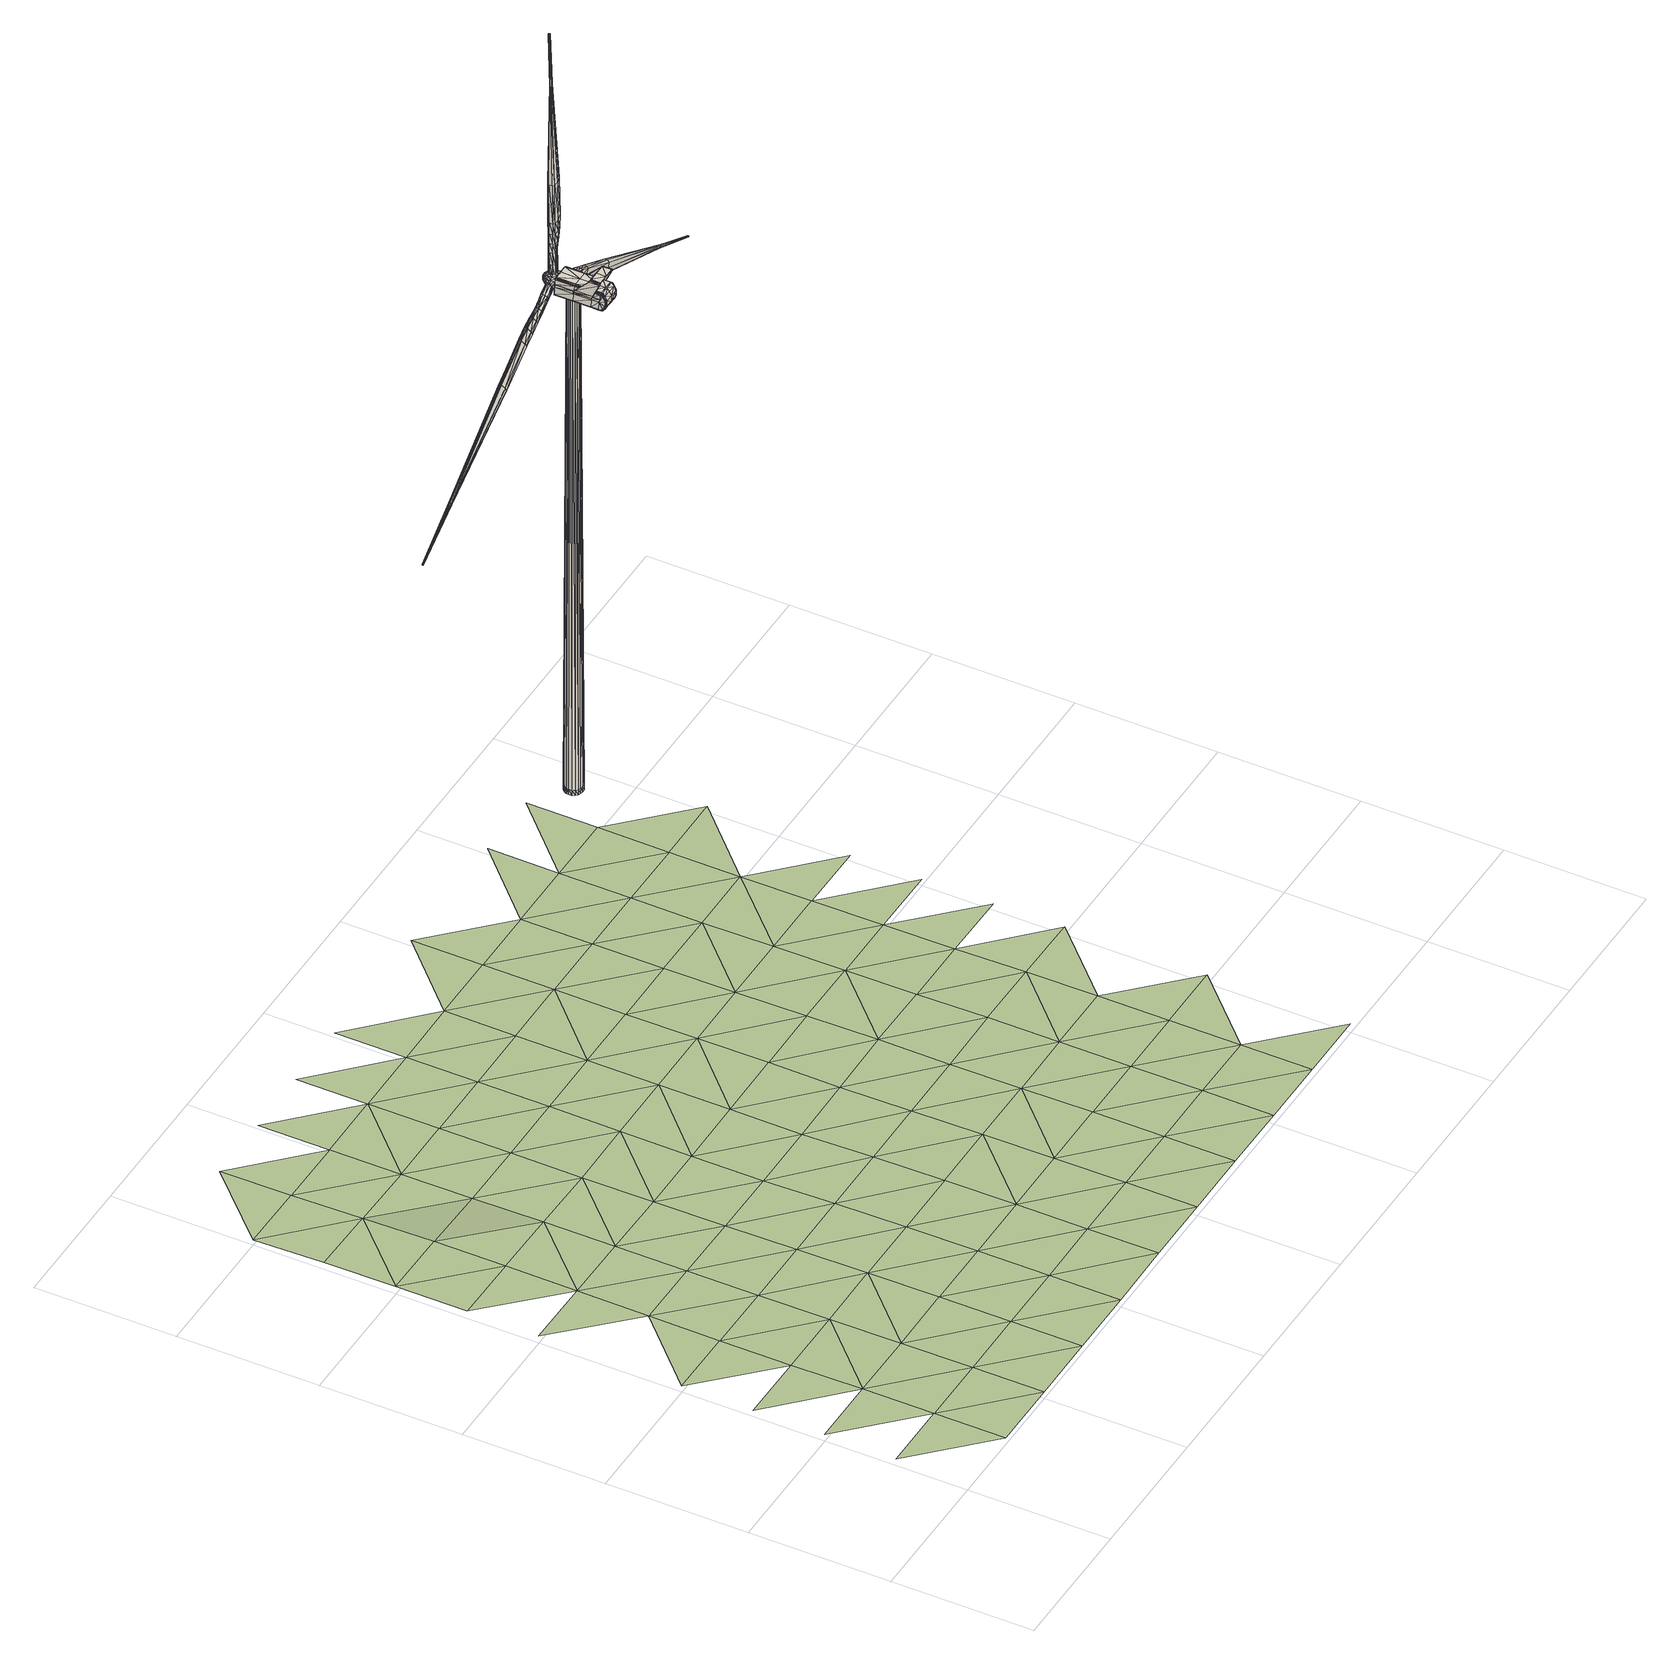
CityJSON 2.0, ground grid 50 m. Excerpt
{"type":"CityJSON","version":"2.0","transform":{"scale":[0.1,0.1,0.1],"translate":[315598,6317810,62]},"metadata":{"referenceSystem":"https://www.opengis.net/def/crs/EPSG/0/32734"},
"CityObjects":{
"otherconstruction1":{"type":"OtherConstruction","attributes":{"class":"wind_turbine","X":315838.72,"Y":6318076.84,"lat":-33.26,"lon":19.03,"manufacturer":"Vestas","model":"V100-2.0","rated_power_kw":2000,"rated_power_mw":2,"rotor_diameter_m":100,"rotor_radius_m":50,"swept_area_m2":7854,"blade_count":3,"blade_length_m":50,"hub_height_m":95,"tower_type":"steel_tube","tower_shape":"conical","cut_in_ms":3,"rated_ms":12,"cut_out_ms":22,"iec_class":"llb","generator_type":"DFIG","gearbox_type":"spur_planetary","gearbox_stages":3,"onshore":true,"offshore":false,"ground_height":64.64},"geometry":[{"type":"CompositeSurface","lod":"2","boundaries":[[[0,1,2]],[[1,3,2]],[[3,4,2]],[[5,6,7]],[[5,7,8]],[[9,8,7]],[[9,7,10]],[[2,9,10]],[[2,10,0]],[[11,12,13]],[[11,13,14]],[[15,16,17]],[[15,17,18]],[[19,20,21]],[[19,21,22]],[[23,24,25]],[[23,25,26]],[[27,5,28]],[[27,28,29]],[[30,27,31]],[[30,31,32]],[[33,34,35]],[[33,35,36]],[[37,2,4]],[[38,30,32]],[[38,32,39]],[[40,41,2]],[[40,2,37]],[[22,21,42]],[[22,42,39]],[[43,25,42]],[[43,42,21]],[[38,19,44]],[[38,44,30]],[[45,46,47]],[[45,47,48]],[[24,49,42]],[[24,42,25]],[[26,50,51]],[[26,51,35]],[[19,38,49]],[[19,49,20]],[[52,20,49]],[[52,49,24]],[[5,27,53]],[[5,53,54]],[[27,30,44]],[[27,44,53]],[[55,31,29]],[[55,29,56]],[[24,23,57]],[[24,57,52]],[[28,58,56]],[[28,56,29]],[[59,14,13]],[[59,13,60]],[[49,38,39]],[[49,39,42]],[[29,31,27]],[[61,55,53]],[[61,53,44]],[[39,32,61]],[[39,61,22]],[[20,52,43]],[[20,43,21]],[[23,34,62]],[[23,62,57]],[[44,19,22]],[[44,22,61]],[[61,32,31]],[[61,31,55]],[[34,23,26]],[[34,26,35]],[[53,55,56]],[[52,57,50]],[[52,50,43]],[[25,43,50]],[[25,50,26]],[[54,53,56]],[[54,56,58]],[[18,17,12]],[[18,12,11]],[[57,62,51]],[[57,51,50]],[[63,64,65]],[[63,65,66]],[[66,65,67]],[[66,67,68]],[[69,70,71]],[[69,71,72]],[[72,71,73]],[[72,73,74]],[[75,76,77]],[[75,77,78]],[[78,77,79]],[[78,79,80]],[[64,69,72]],[[64,72,65]],[[65,72,74]],[[65,74,67]],[[80,63,66]],[[80,66,78]],[[78,66,68]],[[78,68,75]],[[81,82,83]],[[81,83,84]],[[84,83,85]],[[84,85,86]],[[87,88,89]],[[87,89,90]],[[90,89,91]],[[90,91,92]],[[93,40,37]],[[93,37,94]],[[46,95,96]],[[46,96,47]],[[6,97,76]],[[6,76,7]],[[80,79,98]],[[80,98,60]],[[10,7,76]],[[10,76,75]],[[99,100,98]],[[99,98,79]],[[64,63,13]],[[64,13,12]],[[60,13,63]],[[60,63,80]],[[1,0,68]],[[1,68,67]],[[75,68,0]],[[75,0,10]],[[69,64,12]],[[69,12,17]],[[3,1,67]],[[3,67,74]],[[70,69,17]],[[70,17,16]],[[4,3,74]],[[4,74,73]],[[100,101,102]],[[100,102,98]],[[98,102,59]],[[98,59,60]],[[62,103,104]],[[62,104,51]],[[51,104,36]],[[51,36,35]],[[62,34,33]],[[62,33,103]],[[105,106,107]],[[107,106,108]],[[108,106,109]],[[110,111,112]],[[110,112,113]],[[114,115,112]],[[114,112,111]],[[106,105,115]],[[106,115,114]],[[11,14,116]],[[11,116,117]],[[15,18,118]],[[15,118,119]],[[120,121,122]],[[120,122,123]],[[124,125,126]],[[124,126,127]],[[128,129,130]],[[128,130,110]],[[131,132,133]],[[131,133,128]],[[33,36,134]],[[33,134,135]],[[136,109,106]],[[137,138,132]],[[137,132,131]],[[139,136,106]],[[139,106,140]],[[121,141,122]],[[121,138,141]],[[142,122,141]],[[142,141,126]],[[137,131,143]],[[137,143,120]],[[45,48,144]],[[45,144,145]],[[127,126,141]],[[127,141,146]],[[125,134,147]],[[125,147,148]],[[120,146,137]],[[120,123,146]],[[149,127,146]],[[149,146,123]],[[110,150,151]],[[110,151,128]],[[128,151,152]],[[128,143,131]],[[128,152,143]],[[153,154,129]],[[153,129,133]],[[127,149,155]],[[127,155,124]],[[130,129,154]],[[130,154,156]],[[59,157,116]],[[59,116,14]],[[146,141,138]],[[146,138,137]],[[129,128,133]],[[158,152,153]],[[158,143,152]],[[138,121,158]],[[138,158,132]],[[123,122,142]],[[123,142,149]],[[124,155,159]],[[124,159,135]],[[143,158,121]],[[143,121,120]],[[158,153,133]],[[158,133,132]],[[135,134,125]],[[135,125,124]],[[151,154,153]],[[151,153,152]],[[149,142,148]],[[149,148,155]],[[126,125,148]],[[126,148,142]],[[150,156,154]],[[150,154,151]],[[18,11,117]],[[18,117,118]],[[155,148,147]],[[155,147,159]],[[160,161,162]],[[160,162,163]],[[161,164,165]],[[161,165,162]],[[166,167,168]],[[166,168,169]],[[167,170,171]],[[167,171,168]],[[172,173,174]],[[172,174,175]],[[173,176,177]],[[173,177,174]],[[163,162,167]],[[163,167,166]],[[162,165,170]],[[162,170,167]],[[176,173,161]],[[176,161,160]],[[173,172,164]],[[173,164,161]],[[178,179,180]],[[178,180,181]],[[179,182,183]],[[179,183,180]],[[184,185,186]],[[184,186,187]],[[185,188,189]],[[185,189,186]],[[190,191,136]],[[190,136,139]],[[145,144,192]],[[145,192,193]],[[113,112,175]],[[113,175,194]],[[176,157,195]],[[176,195,177]],[[115,172,175]],[[115,175,112]],[[196,177,195]],[[196,195,197]],[[163,117,116]],[[163,116,160]],[[157,176,160]],[[157,160,116]],[[107,165,164]],[[107,164,105]],[[172,115,105]],[[172,105,164]],[[166,118,117]],[[166,117,163]],[[108,170,165]],[[108,165,107]],[[169,119,118]],[[169,118,166]],[[109,171,170]],[[109,170,108]],[[197,195,102]],[[197,102,101]],[[195,157,59]],[[195,59,102]],[[159,147,104]],[[159,104,103]],[[147,134,36]],[[147,36,104]],[[159,103,33]],[[159,33,135]],[[198,199,200]],[[198,200,201]],[[201,200,202]],[[201,202,203]],[[203,202,204]],[[203,204,205]],[[199,206,207]],[[199,207,200]],[[200,207,208]],[[200,208,202]],[[202,208,209]],[[202,209,204]],[[210,211,212]],[[210,212,213]],[[213,212,214]],[[213,214,215]],[[215,214,216]],[[215,216,217]],[[205,210,213]],[[205,213,203]],[[203,213,215]],[[203,215,201]],[[201,215,217]],[[201,217,198]],[[218,209,208]],[[218,208,219]],[[219,208,207]],[[219,207,220]],[[220,207,206]],[[220,206,221]],[[222,223,224]],[[222,224,225]],[[225,224,226]],[[225,226,227]],[[227,226,228]],[[227,228,229]],[[223,230,231]],[[223,231,224]],[[224,231,232]],[[224,232,226]],[[226,232,233]],[[226,233,228]],[[234,216,214]],[[234,214,235]],[[235,214,212]],[[235,212,236]],[[236,212,211]],[[236,211,237]],[[229,234,235]],[[229,235,227]],[[227,235,236]],[[227,236,225]],[[225,236,237]],[[225,237,222]],[[238,233,232]],[[238,232,239]],[[239,232,231]],[[239,231,240]],[[240,231,230]],[[240,230,241]],[[96,198,217]],[[96,217,47]],[[15,211,210]],[[15,210,16]],[[48,47,217]],[[48,217,216]],[[205,70,16]],[[205,16,210]],[[37,221,206]],[[37,206,94]],[[221,37,4]],[[4,218,219]],[[219,220,221]],[[4,219,221]],[[218,4,73]],[[218,73,209]],[[70,205,204]],[[70,204,71]],[[242,199,198]],[[242,198,96]],[[94,206,199]],[[94,199,242]],[[71,204,209]],[[71,209,73]],[[48,216,234]],[[48,234,144]],[[15,119,237]],[[15,237,211]],[[192,144,234]],[[192,234,229]],[[222,237,119]],[[222,119,169]],[[136,191,233]],[[136,233,238]],[[109,136,238]],[[238,239,240]],[[240,241,109]],[[238,240,109]],[[241,230,171]],[[241,171,109]],[[169,168,223]],[[169,223,222]],[[243,192,229]],[[243,229,228]],[[191,243,228]],[[191,228,233]],[[168,171,230]],[[168,230,223]],[[244,245,246]],[[247,248,249]],[[247,249,250]],[[244,246,251]],[[244,251,252]],[[253,254,255]],[[253,255,256]],[[257,258,85]],[[257,85,83]],[[259,257,83]],[[259,83,82]],[[245,260,89]],[[245,89,88]],[[260,261,91]],[[260,91,89]],[[246,245,88]],[[246,88,251]],[[258,247,250]],[[258,250,85]],[[254,259,82]],[[254,82,255]],[[261,262,263]],[[261,263,91]],[[262,264,265]],[[262,265,263]],[[266,267,268]],[[266,268,269]],[[270,266,269]],[[270,269,271]],[[272,253,256]],[[272,256,273]],[[274,275,180]],[[274,180,183]],[[275,276,181]],[[275,181,180]],[[277,278,187]],[[277,187,186]],[[279,277,186]],[[279,186,189]],[[278,280,281]],[[278,281,187]],[[267,274,183]],[[267,183,268]],[[276,272,273]],[[276,273,181]],[[282,279,189]],[[282,189,283]],[[264,282,283]],[[264,283,265]],[[244,284,260]],[[244,260,245]],[[284,285,261]],[[284,261,260]],[[285,286,262]],[[285,262,261]],[[286,287,264]],[[286,264,262]],[[287,288,282]],[[287,282,264]],[[288,289,279]],[[288,279,282]],[[289,290,277]],[[289,277,279]],[[290,291,278]],[[290,278,277]],[[291,280,278]],[[247,258,248]],[[258,257,292]],[[258,292,248]],[[257,259,293]],[[257,293,292]],[[259,254,294]],[[259,294,293]],[[254,253,295]],[[254,295,294]],[[253,272,296]],[[253,296,295]],[[272,276,297]],[[272,297,296]],[[276,275,298]],[[276,298,297]],[[275,274,266]],[[275,266,298]],[[274,267,266]],[[298,266,270]],[[298,270,299]],[[297,298,299]],[[297,299,300]],[[296,297,300]],[[296,300,301]],[[295,296,301]],[[295,301,302]],[[294,295,302]],[[294,302,303]],[[293,294,303]],[[293,303,304]],[[292,293,304]],[[292,304,305]],[[248,292,305]],[[248,305,306]],[[291,270,271]],[[291,271,307]],[[248,306,308]],[[248,308,249]],[[140,106,309]],[[140,309,130]],[[41,28,310]],[[41,310,2]],[[280,291,307]],[[280,307,281]],[[299,270,291]],[[299,291,290]],[[300,299,290]],[[300,290,289]],[[301,300,289]],[[301,289,288]],[[302,301,288]],[[302,288,287]],[[303,302,287]],[[303,287,286]],[[304,303,286]],[[304,286,285]],[[305,304,285]],[[305,285,284]],[[306,305,284]],[[306,284,244]],[[306,244,252]],[[306,252,308]],[[106,114,111]],[[106,111,309]],[[130,309,111]],[[130,111,110]],[[2,310,8]],[[2,8,9]],[[28,5,8]],[[28,8,310]],[[311,58,28]],[[311,28,41]],[[312,140,130]],[[312,130,156]],[[313,197,101]],[[313,101,314]],[[188,196,197]],[[188,197,313]],[[315,113,194]],[[315,194,184]],[[316,145,193]],[[316,193,178]],[[182,190,139]],[[182,139,317]],[[174,177,196]],[[174,196,318]],[[175,174,318]],[[175,318,194]],[[243,191,190]],[[243,190,319]],[[192,243,319]],[[192,319,193]],[[320,45,145]],[[320,145,316]],[[317,139,140]],[[317,140,312]],[[150,110,113]],[[150,113,315]],[[321,314,101]],[[321,101,100]],[[92,321,100]],[[92,100,99]],[[322,87,97]],[[322,97,6]],[[323,81,95]],[[323,95,46]],[[86,324,40]],[[86,40,93]],[[77,325,99]],[[77,99,79]],[[76,97,325]],[[76,325,77]],[[242,326,93]],[[242,93,94]],[[96,95,326]],[[96,326,242]],[[320,323,46]],[[320,46,45]],[[324,311,41]],[[324,41,40]],[[54,322,6]],[[54,6,5]],[[252,251,322]],[[252,322,54]],[[250,249,311]],[[250,311,324]],[[256,255,323]],[[256,323,320]],[[85,250,324]],[[85,324,86]],[[255,82,81]],[[255,81,323]],[[251,88,87]],[[251,87,322]],[[91,263,321]],[[91,321,92]],[[263,265,314]],[[263,314,321]],[[307,150,315]],[[307,315,281]],[[268,317,312]],[[268,312,269]],[[256,320,316]],[[256,316,273]],[[183,182,317]],[[183,317,268]],[[273,316,178]],[[273,178,181]],[[281,315,184]],[[281,184,187]],[[189,188,313]],[[189,313,283]],[[283,313,314]],[[283,314,265]],[[269,312,156]],[[269,156,271]],[[249,308,58]],[[249,58,311]],[[271,156,150]],[[271,150,307]],[[308,252,54]],[[308,54,58]],[[318,196,188]],[[318,188,185]],[[194,318,185]],[[194,185,184]],[[319,190,182]],[[319,182,179]],[[193,319,179]],[[193,179,178]],[[325,90,92]],[[325,92,99]],[[97,87,90]],[[97,90,325]],[[326,84,86]],[[326,86,93]],[[95,81,84]],[[95,84,326]],[[327,328,329]],[[327,329,330]],[[331,332,333]],[[331,333,334]],[[335,336,337]],[[335,337,338]],[[339,340,341]],[[339,341,342]],[[343,344,330]],[[343,330,345]],[[346,347,348]],[[346,348,349]],[[350,351,352]],[[350,352,332]],[[353,354,355]],[[353,355,356]],[[357,358,359]],[[357,359,360]],[[361,338,362]],[[361,362,363]],[[360,359,364]],[[360,364,365]],[[366,367,368]],[[366,368,369]],[[370,353,356]],[[370,356,371]],[[367,372,373]],[[367,373,368]],[[337,374,339]],[[337,339,375]],[[374,376,340]],[[374,340,339]],[[377,366,369]],[[377,369,378]],[[372,360,365]],[[372,365,373]],[[354,361,363]],[[354,363,355]],[[376,377,378]],[[376,378,340]],[[379,380,381]],[[379,381,382]],[[338,337,375]],[[338,375,362]],[[359,379,382]],[[359,382,364]],[[380,370,371]],[[380,371,381]],[[383,384,385]],[[383,385,386]],[[387,388,389]],[[387,389,390]],[[330,329,391]],[[330,391,345]],[[392,393,394]],[[392,394,395]],[[396,397,342]],[[396,342,398]],[[399,400,401]],[[399,401,402]],[[398,342,341]],[[398,341,403]],[[403,341,393]],[[403,393,392]],[[345,391,397]],[[345,397,396]],[[404,405,406]],[[404,406,407]],[[408,335,338]],[[408,338,361]],[[409,410,376]],[[409,376,374]],[[402,401,384]],[[402,384,383]],[[364,382,388]],[[364,388,385]],[[381,371,405]],[[381,405,389]],[[365,364,385]],[[365,385,384]],[[375,339,342]],[[375,342,397]],[[382,381,389]],[[382,389,388]],[[340,378,393]],[[340,393,341]],[[356,355,328]],[[356,328,406]],[[373,365,384]],[[373,384,401]],[[363,362,391]],[[363,391,329]],[[362,375,397]],[[362,397,391]],[[369,368,400]],[[369,400,394]],[[368,373,401]],[[368,401,400]],[[371,356,406]],[[371,406,405]],[[378,369,394]],[[378,394,393]],[[355,363,329]],[[355,329,328]],[[332,352,411]],[[332,411,333]],[[347,346,403]],[[347,403,392]],[[412,413,386]],[[412,386,387]],[[414,415,416]],[[414,416,417]],[[418,419,390]],[[418,390,404]],[[344,420,327]],[[344,327,330]],[[421,422,423]],[[421,423,424]],[[425,426,396]],[[425,396,398]],[[426,343,345]],[[426,345,396]],[[427,428,402]],[[427,402,383]],[[413,427,383]],[[413,383,386]],[[420,429,407]],[[420,407,327]],[[429,418,404]],[[429,404,407]],[[346,425,398]],[[346,398,403]],[[419,412,387]],[[419,387,390]],[[430,431,432]],[[430,432,433]],[[434,435,436]],[[434,436,437]],[[438,434,437]],[[438,437,439]],[[351,438,439]],[[351,439,352]],[[440,441,422]],[[440,422,421]],[[441,442,331]],[[441,331,422]],[[443,440,421]],[[443,421,444]],[[435,445,446]],[[435,446,436]],[[447,448,415]],[[447,415,414]],[[442,350,332]],[[442,332,331]],[[445,430,433]],[[445,433,446]],[[449,450,451]],[[449,451,452]],[[431,447,414]],[[431,414,432]],[[448,449,452]],[[448,452,415]],[[450,443,444]],[[450,444,451]],[[428,453,399]],[[428,399,402]],[[432,414,417]],[[432,417,454]],[[437,436,455]],[[437,455,456]],[[452,451,457]],[[452,457,458]],[[436,446,348]],[[436,348,455]],[[422,331,334]],[[422,334,423]],[[433,432,454]],[[433,454,349]],[[444,421,424]],[[444,424,459]],[[439,437,456]],[[439,456,460]],[[415,452,458]],[[415,458,416]],[[453,461,395]],[[453,395,399]],[[451,444,459]],[[451,459,457]],[[446,433,349]],[[446,349,348]],[[352,439,460]],[[352,460,411]],[[395,394,400]],[[395,400,399]],[[462,463,370]],[[462,370,380]],[[464,357,360]],[[464,360,372]],[[465,466,367]],[[465,367,366]],[[466,464,372]],[[466,372,367]],[[467,468,354]],[[467,354,353]],[[390,389,405]],[[390,405,404]],[[410,469,377]],[[410,377,376]],[[463,467,353]],[[463,353,370]],[[468,408,361]],[[468,361,354]],[[470,462,380]],[[470,380,379]],[[336,409,374]],[[336,374,337]],[[358,470,379]],[[358,379,359]],[[407,406,328]],[[407,328,327]],[[347,461,455]],[[347,455,348]],[[419,418,424]],[[419,424,423]],[[413,412,334]],[[413,334,333]],[[426,425,454]],[[426,454,417]],[[425,346,349]],[[425,349,454]],[[344,343,416]],[[344,416,458]],[[453,428,460]],[[453,460,456]],[[429,420,457]],[[429,457,459]],[[420,344,458]],[[420,458,457]],[[343,426,417]],[[343,417,416]],[[427,413,333]],[[427,333,411]],[[461,453,456]],[[461,456,455]],[[428,427,411]],[[428,411,460]],[[418,429,459]],[[418,459,424]],[[412,419,423]],[[412,423,334]],[[461,347,392]],[[461,392,395]],[[469,465,366]],[[469,366,377]],[[386,385,388]],[[386,388,387]],[[471,472,465]],[[471,465,469]],[[473,474,470]],[[473,470,358]],[[475,476,409]],[[475,409,336]],[[474,477,462]],[[474,462,470]],[[478,479,408]],[[478,408,468]],[[480,481,467]],[[480,467,463]],[[482,471,469]],[[482,469,410]],[[481,478,468]],[[481,468,467]],[[483,484,464]],[[483,464,466]],[[472,483,466]],[[472,466,465]],[[484,485,357]],[[484,357,464]],[[477,480,463]],[[477,463,462]],[[476,482,410]],[[476,410,409]],[[479,486,335]],[[479,335,408]],[[485,473,358]],[[485,358,357]],[[486,475,336]],[[486,336,335]],[[487,488,489]],[[490,491,487]],[[487,489,492]],[[492,493,494]],[[494,490,487]],[[487,492,494]],[[494,430,445]],[[493,448,447]],[[492,489,450]],[[492,450,449]],[[489,443,450]],[[489,488,440]],[[489,440,443]],[[488,487,441]],[[488,441,440]],[[491,490,438]],[[491,438,351]],[[490,435,434]],[[490,494,445]],[[490,445,435]],[[494,493,431]],[[494,431,430]],[[493,447,431]],[[493,492,449]],[[493,449,448]],[[487,442,441]],[[487,491,350]],[[487,350,442]],[[491,351,350]],[[490,434,438]],[[495,496,497]],[[495,497,498]],[[499,500,501]],[[499,501,502]],[[503,504,505]],[[503,505,506]],[[507,508,509]],[[507,509,510]],[[511,512,513]],[[514,515,516]],[[517,518,519]],[[517,519,520]],[[513,520,521]],[[513,521,511]],[[522,523,524]],[[525,526,527]],[[528,503,506]],[[528,506,529]],[[530,531,532]],[[530,532,533]],[[506,534,535]],[[506,535,529]],[[536,537,538]],[[536,538,539]],[[539,538,540]],[[539,540,541]],[[542,517,520]],[[542,520,513]],[[543,544,496]],[[543,496,495]],[[502,501,545]],[[502,545,546]],[[496,547,548]],[[496,548,497]],[[501,549,550]],[[501,550,545]],[[551,552,553]],[[551,553,534]],[[549,539,541]],[[549,541,550]],[[554,555,556]],[[554,556,557]],[[500,499,509]],[[500,509,557]],[[558,536,539]],[[558,539,549]],[[518,499,502]],[[518,502,519]],[[519,502,546]],[[519,546,559]],[[560,561,562]],[[560,562,563]],[[564,507,510]],[[564,510,565]],[[523,566,552]],[[523,552,551]],[[537,536,567]],[[537,567,568]],[[569,570,541]],[[569,541,540]],[[571,572,573]],[[571,573,574]],[[575,563,544]],[[575,544,543]],[[552,575,543]],[[552,543,553]],[[518,517,565]],[[518,565,510]],[[542,515,514]],[[517,542,514]],[[517,514,565]],[[535,576,577]],[[535,577,526]],[[563,562,578]],[[563,578,544]],[[562,579,530]],[[562,530,578]],[[499,518,510]],[[499,510,509]],[[580,581,515]],[[581,582,516]],[[581,516,515]],[[583,528,529]],[[583,529,525]],[[512,580,515]],[[504,584,524]],[[504,524,505]],[[579,585,531]],[[579,531,530]],[[586,512,522]],[[529,535,526]],[[529,526,525]],[[524,523,551]],[[524,551,505]],[[584,586,522]],[[584,522,524]],[[515,542,513]],[[515,513,512]],[[531,587,588]],[[531,588,532]],[[553,543,495]],[[553,495,576]],[[576,495,498]],[[576,498,577]],[[566,589,575]],[[566,575,552]],[[590,570,585]],[[590,585,579]],[[555,572,567]],[[555,567,556]],[[534,553,576]],[[534,576,535]],[[520,519,559]],[[520,559,521]],[[558,500,557]],[[558,557,556]],[[508,554,557]],[[508,557,509]],[[533,532,573]],[[533,573,591]],[[566,523,511]],[[566,511,521]],[[547,533,591]],[[547,591,548]],[[500,558,549]],[[500,549,501]],[[561,590,579]],[[561,579,562]],[[578,530,533]],[[578,533,547]],[[589,560,563]],[[589,563,575]],[[527,564,565]],[[527,565,514]],[[511,523,522]],[[511,522,512]],[[525,527,514]],[[525,514,516]],[[570,569,592]],[[570,592,585]],[[572,571,568]],[[572,568,567]],[[585,592,587]],[[585,587,531]],[[536,558,556]],[[536,556,567]],[[572,555,591]],[[572,591,573]],[[589,566,521]],[[589,521,559]],[[507,564,577]],[[507,577,498]],[[564,527,526]],[[564,526,577]],[[560,589,559]],[[560,559,546]],[[508,507,498]],[[508,498,497]],[[590,561,545]],[[590,545,550]],[[555,554,548]],[[555,548,591]],[[561,560,546]],[[561,546,545]],[[554,508,497]],[[554,497,548]],[[582,583,525]],[[582,525,516]],[[570,590,550]],[[570,550,541]],[[505,551,534]],[[505,534,506]],[[544,578,547]],[[544,547,496]],[[532,588,574]],[[532,574,573]],[[503,584,504]],[[584,503,586]],[[586,503,528]],[[586,528,512]],[[580,583,582]],[[580,582,581]],[[583,580,512]],[[583,512,528]],[[593,594,595]],[[593,595,596]],[[597,598,599]],[[597,599,600]],[[601,602,603]],[[604,605,606]],[[604,606,607]],[[608,609,610]],[[611,612,613]],[[614,615,616]],[[614,616,617]],[[610,617,618]],[[610,618,608]],[[619,620,621]],[[622,623,624]],[[625,601,603]],[[625,603,626]],[[627,628,629]],[[627,629,630]],[[603,631,632]],[[603,632,626]],[[633,634,635]],[[633,635,636]],[[636,635,637]],[[636,637,638]],[[639,614,617]],[[639,617,610]],[[640,641,594]],[[640,594,593]],[[600,599,642]],[[600,642,643]],[[594,644,645]],[[594,645,595]],[[599,646,647]],[[599,647,642]],[[648,649,650]],[[648,650,631]],[[646,636,638]],[[646,638,647]],[[651,652,653]],[[651,653,654]],[[598,597,606]],[[598,606,654]],[[655,633,636]],[[655,636,646]],[[615,597,600]],[[615,600,616]],[[616,600,643]],[[616,643,656]],[[657,658,659]],[[657,659,660]],[[661,604,607]],[[661,607,662]],[[620,663,649]],[[620,649,648]],[[634,633,664]],[[634,664,665]],[[666,667,638]],[[666,638,637]],[[668,669,670]],[[668,670,671]],[[672,660,641]],[[672,641,640]],[[649,672,640]],[[649,640,650]],[[615,614,662]],[[615,662,607]],[[639,673,612]],[[639,612,611]],[[614,639,611]],[[614,611,662]],[[632,674,675]],[[632,675,623]],[[660,659,676]],[[660,676,641]],[[659,677,627]],[[659,627,676]],[[597,615,607]],[[597,607,606]],[[678,679,612]],[[678,612,673]],[[679,680,613]],[[679,613,612]],[[625,626,622]],[[678,673,609]],[[601,681,621]],[[601,621,602]],[[677,682,628]],[[677,628,627]],[[681,678,609]],[[681,609,619]],[[626,632,623]],[[626,623,622]],[[621,620,648]],[[621,648,602]],[[681,619,621]],[[673,639,610]],[[673,610,609]],[[628,683,684]],[[628,684,629]],[[650,640,593]],[[650,593,674]],[[674,593,596]],[[674,596,675]],[[663,685,672]],[[663,672,649]],[[686,667,682]],[[686,682,677]],[[652,669,664]],[[652,664,653]],[[631,650,674]],[[631,674,632]],[[617,616,656]],[[617,656,618]],[[655,598,654]],[[655,654,653]],[[605,651,654]],[[605,654,606]],[[630,629,670]],[[630,670,687]],[[663,620,608]],[[663,608,618]],[[644,630,687]],[[644,687,645]],[[598,655,646]],[[598,646,599]],[[658,686,677]],[[658,677,659]],[[676,627,630]],[[676,630,644]],[[685,657,660]],[[685,660,672]],[[624,661,662]],[[624,662,611]],[[608,620,619]],[[608,619,609]],[[622,624,611]],[[622,611,613]],[[667,666,688]],[[667,688,682]],[[669,668,665]],[[669,665,664]],[[682,688,683]],[[682,683,628]],[[633,655,653]],[[633,653,664]],[[669,652,687]],[[669,687,670]],[[685,663,618]],[[685,618,656]],[[604,661,675]],[[604,675,596]],[[661,624,623]],[[661,623,675]],[[657,685,656]],[[657,656,643]],[[605,604,596]],[[605,596,595]],[[686,658,642]],[[686,642,647]],[[652,651,645]],[[652,645,687]],[[658,657,643]],[[658,643,642]],[[651,605,595]],[[651,595,645]],[[680,625,622]],[[680,622,613]],[[667,686,647]],[[667,647,638]],[[602,648,631]],[[602,631,603]],[[641,676,644]],[[641,644,594]],[[629,684,671]],[[629,671,670]],[[681,601,625]],[[681,625,678]],[[678,625,680]],[[678,680,679]],[[689,690,691]],[[689,691,692]],[[693,694,695]],[[693,695,696]],[[697,698,699]],[[697,699,700]],[[701,702,703]],[[701,703,704]],[[705,706,707]],[[708,709,710]],[[711,712,713]],[[711,713,714]],[[707,714,715]],[[707,715,705]],[[716,717,718]],[[719,720,721]],[[722,697,700]],[[722,700,723]],[[724,725,726]],[[724,726,727]],[[700,728,729]],[[700,729,723]],[[730,731,732]],[[730,732,733]],[[733,732,734]],[[733,734,735]],[[736,711,714]],[[736,714,707]],[[737,738,690]],[[737,690,689]],[[696,695,739]],[[696,739,740]],[[690,741,742]],[[690,742,691]],[[695,743,744]],[[695,744,739]],[[745,746,747]],[[745,747,728]],[[743,733,735]],[[743,735,744]],[[748,749,750]],[[748,750,751]],[[694,693,703]],[[694,703,751]],[[752,730,733]],[[752,733,743]],[[712,693,696]],[[712,696,713]],[[713,696,740]],[[713,740,753]],[[754,755,756]],[[754,756,757]],[[758,701,704]],[[758,704,759]],[[717,760,746]],[[717,746,745]],[[731,730,761]],[[731,761,762]],[[763,764,735]],[[763,735,734]],[[765,766,767]],[[765,767,768]],[[769,757,738]],[[769,738,737]],[[746,769,737]],[[746,737,747]],[[712,711,759]],[[712,759,704]],[[736,770,709]],[[736,709,708]],[[711,736,708]],[[711,708,759]],[[729,771,772]],[[729,772,720]],[[757,756,773]],[[757,773,738]],[[756,774,724]],[[756,724,773]],[[693,712,704]],[[693,704,703]],[[775,776,709]],[[775,709,770]],[[776,777,710]],[[776,710,709]],[[778,722,723]],[[778,723,719]],[[779,775,770]],[[779,770,706]],[[698,780,718]],[[698,718,699]],[[774,781,725]],[[774,725,724]],[[782,779,706]],[[782,706,716]],[[723,729,720]],[[723,720,719]],[[718,717,745]],[[718,745,699]],[[780,782,716]],[[780,716,718]],[[770,736,707]],[[770,707,706]],[[725,783,784]],[[725,784,726]],[[747,737,689]],[[747,689,771]],[[771,689,692]],[[771,692,772]],[[760,785,769]],[[760,769,746]],[[786,764,781]],[[786,781,774]],[[749,766,761]],[[749,761,750]],[[728,747,771]],[[728,771,729]],[[714,713,753]],[[714,753,715]],[[752,694,751]],[[752,751,750]],[[702,748,751]],[[702,751,703]],[[727,726,767]],[[727,767,787]],[[760,717,705]],[[760,705,715]],[[741,727,787]],[[741,787,742]],[[694,752,743]],[[694,743,695]],[[755,786,774]],[[755,774,756]],[[773,724,727]],[[773,727,741]],[[785,754,757]],[[785,757,769]],[[721,758,759]],[[721,759,708]],[[705,717,716]],[[705,716,706]],[[719,721,708]],[[719,708,710]],[[764,763,788]],[[764,788,781]],[[766,765,762]],[[766,762,761]],[[781,788,783]],[[781,783,725]],[[730,752,750]],[[730,750,761]],[[766,749,787]],[[766,787,767]],[[785,760,715]],[[785,715,753]],[[701,758,772]],[[701,772,692]],[[758,721,720]],[[758,720,772]],[[754,785,753]],[[754,753,740]],[[702,701,692]],[[702,692,691]],[[786,755,739]],[[786,739,744]],[[749,748,742]],[[749,742,787]],[[755,754,740]],[[755,740,739]],[[748,702,691]],[[748,691,742]],[[777,778,719]],[[777,719,710]],[[764,786,744]],[[764,744,735]],[[699,745,728]],[[699,728,700]],[[738,773,741]],[[738,741,690]],[[726,784,768]],[[726,768,767]],[[697,780,698]],[[780,697,782]],[[782,697,722]],[[782,722,779]],[[775,778,777]],[[775,777,776]],[[778,775,779]],[[778,779,722]],[[789,790,791]],[[791,792,793]],[[793,794,795]],[[795,796,797]],[[797,798,799]],[[799,800,801]],[[801,802,803]],[[803,804,805]],[[805,806,807]],[[807,808,789]],[[789,791,793]],[[793,795,797]],[[797,799,801]],[[801,803,805]],[[805,807,789]],[[789,793,797]],[[797,801,805]],[[797,805,789]],[[790,809,810]],[[790,810,791]],[[791,810,811]],[[791,811,792]],[[792,811,812]],[[792,812,793]],[[793,812,813]],[[793,813,794]],[[794,813,814]],[[794,814,795]],[[795,814,815]],[[795,815,796]],[[796,815,816]],[[796,816,797]],[[797,816,817]],[[797,817,798]],[[798,817,818]],[[798,818,799]],[[799,818,819]],[[799,819,800]],[[800,819,820]],[[800,820,801]],[[801,820,821]],[[801,821,802]],[[802,821,822]],[[802,822,803]],[[803,822,823]],[[803,823,804]],[[804,823,824]],[[804,824,805]],[[805,824,825]],[[805,825,806]],[[806,825,826]],[[806,826,807]],[[807,826,827]],[[807,827,808]],[[808,827,828]],[[808,828,789]],[[789,828,809]],[[789,809,790]],[[809,828,827]],[[827,826,825]],[[825,824,823]],[[823,822,821]],[[821,820,819]],[[819,818,817]],[[817,816,815]],[[815,814,813]],[[813,812,811]],[[811,810,809]],[[809,827,825]],[[825,823,821]],[[821,819,817]],[[817,815,813]],[[813,811,809]],[[809,825,821]],[[821,817,813]],[[821,813,809]],[[829,830,831]],[[831,832,833]],[[833,834,835]],[[835,836,837]],[[837,838,839]],[[839,840,841]],[[841,842,843]],[[843,844,845]],[[845,846,847]],[[847,848,829]],[[829,831,833]],[[833,835,837]],[[837,839,841]],[[841,843,845]],[[845,847,829]],[[829,833,837]],[[837,841,845]],[[837,845,829]],[[830,790,791]],[[830,791,831]],[[831,791,792]],[[831,792,832]],[[832,792,793]],[[832,793,833]],[[833,793,794]],[[833,794,834]],[[834,794,795]],[[834,795,835]],[[835,795,796]],[[835,796,836]],[[836,796,797]],[[836,797,837]],[[837,797,798]],[[837,798,838]],[[838,798,799]],[[838,799,839]],[[839,799,800]],[[839,800,840]],[[840,800,801]],[[840,801,841]],[[841,801,802]],[[841,802,842]],[[842,802,803]],[[842,803,843]],[[843,803,804]],[[843,804,844]],[[844,804,805]],[[844,805,845]],[[845,805,806]],[[845,806,846]],[[846,806,807]],[[846,807,847]],[[847,807,808]],[[847,808,848]],[[848,808,789]],[[848,789,829]],[[829,789,790]],[[829,790,830]],[[130,110,150]],[[28,58,54]],[[128,133,132]],[[32,31,27]],[[150,156,130]],[[54,5,28]],[[132,131,128]],[[27,30,32]]]}]},
"terrain1":{"type":"TINRelief","geometry":[{"type":"CompositeSurface","lod":"1","boundaries":[[[849,850,851]],[[852,853,851]],[[850,854,851]],[[855,852,856]],[[857,852,851]],[[858,856,859]],[[857,851,854]],[[858,859,860]],[[856,852,861]],[[852,857,862]],[[859,856,861]],[[863,864,860]],[[861,852,862]],[[854,865,857]],[[866,867,868]],[[859,869,860]],[[868,863,866]],[[857,870,862]],[[869,859,861]],[[857,865,870]],[[871,872,867]],[[863,860,873]],[[867,866,874]],[[873,860,869]],[[872,871,875]],[[876,861,862]],[[870,877,862]],[[867,874,871]],[[866,863,878]],[[861,876,869]],[[863,873,879]],[[876,862,877]],[[865,880,870]],[[874,866,878]],[[875,871,881]],[[879,878,863]],[[873,869,882]],[[877,870,883]],[[869,876,882]],[[875,881,884]],[[874,885,871]],[[883,870,880]],[[873,886,879]],[[885,874,878]],[[877,887,876]],[[886,873,882]],[[881,871,888]],[[887,877,883]],[[888,871,885]],[[889,878,879]],[[876,890,882]],[[886,891,879]],[[881,892,884]],[[880,893,883]],[[890,876,887]],[[878,889,885]],[[892,881,888]],[[889,879,891]],[[886,882,894]],[[895,887,883]],[[894,882,890]],[[888,885,896]],[[883,893,895]],[[891,886,897]],[[885,889,896]],[[890,887,898]],[[886,894,897]],[[898,887,895]],[[899,892,888]],[[896,900,888]],[[889,891,901]],[[902,894,890]],[[897,903,891]],[[892,899,904]],[[893,905,895]],[[890,898,902]],[[899,888,900]],[[889,901,896]],[[901,891,903]],[[894,906,897]],[[907,898,895]],[[894,902,906]],[[900,896,908]],[[907,895,905]],[[909,903,897]],[[908,896,901]],[[897,906,909]],[[900,910,899]],[[902,898,911]],[[898,907,912]],[[910,900,908]],[[913,901,903]],[[906,902,911]],[[909,914,903]],[[911,898,912]],[[899,915,916]],[[905,917,907]],[[901,913,908]],[[899,910,915]],[[913,903,914]],[[918,909,906]],[[907,919,912]],[[918,906,911]],[[910,908,920]],[[907,917,919]],[[914,909,921]],[[913,920,908]],[[909,918,921]],[[915,910,922]],[[923,911,912]],[[919,924,912]],[[920,922,910]],[[913,914,925]],[[911,923,918]],[[921,926,914]],[[923,912,924]],[[927,928,915]],[[917,929,919]],[[925,920,913]],[[922,927,915]],[[925,914,926]],[[921,918,930]],[[924,919,931]],[[918,923,930]],[[931,919,929]],[[922,920,932]],[[933,926,921]],[[920,925,934]],[[924,935,923]],[[930,933,921]],[[927,922,932]],[[935,924,931]],[[920,934,932]],[[926,936,925]],[[923,937,930]],[[933,936,926]],[[929,938,931]],[[923,935,937]],[[939,934,925]],[[932,940,927]],[[941,933,930]],[[936,939,925]],[[935,931,942]],[[941,930,937]],[[943,927,940]],[[932,934,944]],[[942,931,938]],[[939,944,934]],[[936,933,945]],[[946,937,935]],[[933,941,947]],[[948,940,932]],[[942,946,935]],[[939,936,945]],[[944,948,932]],[[933,947,945]],[[943,940,949]],[[941,937,950]],[[951,942,938]],[[946,952,937]],[[948,949,940]],[[944,939,953]],[[947,941,950]],[[945,954,939]],[[950,937,952]],[[944,953,948]],[[946,942,955]],[[939,954,953]],[[947,956,945]],[[952,946,955]],[[950,956,947]],[[957,949,948]],[[954,945,958]],[[948,953,957]],[[956,958,945]],[[959,950,952]],[[949,957,960]],[[961,953,954]],[[950,959,956]],[[958,962,954]],[[949,960,963]],[[953,961,957]],[[954,962,961]],[[958,956,964]],[[960,957,965]],[[962,958,966]],[[961,965,957]],[[967,961,962]],[[965,968,960]],[[960,968,969]],[[965,961,970]],[[968,965,970]]]}]}
},
"vertices":[
[2442,2548,2052],[2442,2541,2036],[2442,2559,2027],[2442,2541,2019],[2442,2548,2003],[2442,2584,2039],[2442,2583,2057],[2442,2557,2057],[2442,2558,2039],[2442,2557,2038],[2442,2552,2057],[2407,2535,2037],[2436,2535,2037],[2436,2542,2052],[2407,2542,2052],[2407,2542,2002],[2436,2542,2002],[2436,2535,2018],[2407,2535,2018],[2446,2641,2048],[2446,2592,2100],[2449,2592,2100],[2449,2641,2048],[2445,2554,2106],[2446,2554,2104],[2449,2554,2105],[2447,2554,2108],[2446,2584,2039],[2442,2585,2037],[2446,2584,2037],[2446,2583,2039],[2448,2584,2037],[2449,2583,2039],[2407,2554,2107],[2443,2554,2107],[2443,2554,2109],[2407,2554,2109],[2442,2561,1998],[2446,2579,2048],[2449,2579,2048],[2442,2587,1998],[2442,2585,2027],[2449,2555,2100],[2449,2590,2105],[2446,2646,2039],[2407,2588,1992],[2436,2588,1992],[2436,2562,1992],[2407,2562,1992],[2446,2555,2100],[2447,2588,2108],[2443,2588,2109],[2446,2590,2104],[2446,2647,2039],[2442,2647,2039],[2448,2647,2037],[2446,2647,2037],[2445,2588,2106],[2442,2647,2037],[2407,2550,2063],[2436,2550,2063],[2449,2646,2039],[2443,2588,2107],[2437,2542,2052],[2437,2536,2037],[2440,2537,2036],[2440,2544,2052],[2442,2540,2036],[2442,2547,2052],[2437,2536,2018],[2437,2542,2003],[2440,2544,2003],[2440,2537,2018],[2442,2547,2003],[2442,2540,2019],[2442,2552,2059],[2442,2556,2059],[2440,2556,2061],[2440,2551,2061],[2437,2556,2063],[2437,2550,2063],[2437,2650,1992],[2437,2718,1992],[2440,2718,1994],[2440,2650,1994],[2442,2717,1996],[2442,2650,1996],[2442,2645,2059],[2442,2713,2059],[2440,2713,2061],[2440,2645,2061],[2437,2712,2063],[2437,2645,2063],[2442,2588,1996],[2442,2561,1996],[2437,2588,1992],[2437,2562,1992],[2442,2583,2059],[2436,2556,2063],[2437,2583,2063],[2436,2582,2063],[2407,2582,2063],[2407,2556,2063],[2407,2588,2107],[2407,2588,2109],[2372,2548,2052],[2372,2559,2027],[2372,2541,2036],[2372,2541,2019],[2372,2548,2003],[2372,2584,2039],[2372,2558,2039],[2372,2557,2057],[2372,2583,2057],[2372,2557,2038],[2372,2552,2057],[2379,2542,2052],[2379,2535,2037],[2379,2535,2018],[2379,2542,2002],[2368,2641,2048],[2366,2641,2048],[2366,2592,2100],[2368,2592,2100],[2369,2554,2106],[2367,2554,2108],[2366,2554,2105],[2368,2554,2104],[2369,2584,2039],[2368,2584,2037],[2372,2585,2037],[2368,2583,2039],[2366,2583,2039],[2366,2584,2037],[2371,2554,2109],[2372,2554,2107],[2372,2561,1998],[2368,2579,2048],[2366,2579,2048],[2372,2587,1998],[2372,2585,2027],[2366,2555,2100],[2366,2590,2105],[2368,2646,2039],[2379,2562,1992],[2379,2588,1992],[2368,2555,2100],[2371,2588,2109],[2367,2588,2108],[2368,2590,2104],[2372,2647,2039],[2369,2647,2039],[2368,2647,2039],[2366,2647,2037],[2368,2647,2037],[2369,2588,2106],[2372,2647,2037],[2379,2550,2063],[2366,2646,2039],[2372,2588,2107],[2377,2542,2052],[2374,2544,2052],[2374,2537,2036],[2377,2536,2037],[2373,2547,2052],[2373,2540,2036],[2377,2536,2018],[2374,2537,2018],[2374,2544,2003],[2377,2542,2003],[2373,2540,2019],[2373,2547,2003],[2373,2552,2059],[2374,2551,2061],[2374,2556,2061],[2373,2556,2059],[2377,2550,2063],[2377,2556,2063],[2377,2650,1992],[2374,2650,1994],[2374,2718,1994],[2377,2718,1992],[2373,2650,1996],[2373,2717,1996],[2373,2645,2059],[2374,2645,2061],[2374,2713,2061],[2373,2713,2059],[2377,2645,2063],[2377,2712,2063],[2373,2588,1996],[2373,2561,1996],[2377,2562,1992],[2377,2588,1992],[2373,2583,2059],[2379,2556,2063],[2377,2583,2063],[2379,2582,2063],[2437,2556,1992],[2440,2556,1994],[2440,2553,1994],[2437,2553,1993],[2440,2550,1996],[2437,2549,1994],[2440,2548,1998],[2437,2547,1997],[2442,2557,1996],[2442,2554,1997],[2442,2551,1998],[2442,2548,2001],[2436,2547,1996],[2407,2547,1996],[2407,2549,1994],[2436,2549,1994],[2407,2552,1992],[2436,2552,1992],[2407,2555,1992],[2436,2555,1992],[2442,2549,2002],[2442,2551,2000],[2442,2554,1998],[2442,2558,1998],[2377,2547,1997],[2374,2548,1998],[2374,2550,1996],[2377,2549,1994],[2374,2553,1994],[2377,2553,1993],[2374,2556,1994],[2377,2556,1992],[2373,2548,2001],[2373,2551,1998],[2373,2554,1997],[2373,2557,1996],[2379,2555,1992],[2379,2552,1992],[2379,2549,1994],[2379,2547,1996],[2372,2558,1998],[2372,2554,1998],[2372,2551,2000],[2372,2549,2002],[2440,2561,1994],[2374,2561,1994],[2440,2716,2039],[2440,2715,2058],[2440,2715,2057],[2440,2719,1998],[2440,2717,2027],[2442,2715,2027],[2442,2717,1998],[2442,2713,2057],[2442,2714,2039],[2407,2720,1994],[2435,2720,1994],[2436,2718,1992],[2407,2718,1992],[2439,2720,1995],[2440,2719,1997],[2436,2720,1994],[2439,2715,2060],[2436,2715,2061],[2435,2715,2061],[2436,2712,2063],[2407,2715,2061],[2407,2712,2063],[2374,2717,2027],[2374,2719,1998],[2372,2717,1998],[2372,2715,2027],[2374,2716,2037],[2372,2714,2037],[2379,2720,1994],[2379,2718,1992],[2374,2719,1997],[2376,2720,1995],[2378,2720,1994],[2376,2715,2060],[2374,2715,2058],[2378,2715,2061],[2374,2715,2057],[2372,2713,2057],[2379,2715,2061],[2379,2712,2063],[2439,2716,2039],[2436,2716,2039],[2435,2716,2039],[2407,2716,2039],[2379,2716,2039],[2378,2716,2039],[2376,2716,2039],[2374,2716,2039],[2439,2717,2027],[2436,2717,2027],[2435,2717,2027],[2407,2717,2027],[2379,2717,2027],[2378,2717,2027],[2376,2717,2027],[2376,2716,2037],[2378,2716,2037],[2379,2716,2037],[2407,2716,2037],[2435,2716,2037],[2436,2716,2037],[2439,2716,2037],[2440,2716,2037],[2372,2714,2039],[2442,2714,2037],[2372,2558,2037],[2442,2558,2037],[2442,2648,2027],[2372,2648,2027],[2379,2645,2063],[2407,2645,2063],[2372,2645,2057],[2379,2650,1992],[2372,2650,1998],[2374,2583,2061],[2374,2588,1994],[2407,2650,1992],[2436,2645,2063],[2442,2645,2057],[2436,2650,1992],[2442,2650,1998],[2440,2583,2061],[2440,2588,1994],[2405,2733,1996],[2405,2720,1996],[2394,2720,2000],[2394,2733,2000],[2419,2769,2025],[2418,2769,2030],[2427,2759,2033],[2428,2759,2025],[2389,2698,2011],[2385,2698,2019],[2385,2705,2019],[2389,2705,2011],[2379,2712,2028],[2382,2712,2039],[2380,2720,2040],[2377,2720,2028],[2387,2750,2009],[2395,2750,2003],[2384,2733,2007],[2383,2750,2038],[2390,2750,2046],[2393,2759,2043],[2388,2759,2036],[2412,2773,2028],[2411,2773,2030],[2416,2769,2034],[2414,2705,2004],[2405,2705,2003],[2405,2712,1999],[2416,2712,2000],[2425,2698,2042],[2429,2698,2034],[2429,2705,2034],[2425,2705,2042],[2396,2705,2005],[2386,2712,2008],[2394,2712,2001],[2433,2712,2035],[2428,2712,2044],[2399,2705,2049],[2409,2705,2050],[2409,2712,2054],[2398,2712,2053],[2422,2705,2008],[2425,2712,2005],[2417,2705,2047],[2419,2712,2051],[2383,2705,2028],[2381,2712,2017],[2386,2705,2037],[2391,2705,2044],[2389,2712,2047],[2430,2705,2025],[2428,2705,2016],[2432,2712,2014],[2435,2712,2024],[2429,2733,2046],[2429,2720,2046],[2435,2720,2036],[2435,2733,2036],[2437,2733,2024],[2437,2720,2024],[2434,2720,2013],[2434,2733,2013],[2384,2720,2007],[2387,2733,2049],[2387,2720,2049],[2397,2720,2055],[2397,2733,2055],[2379,2733,2017],[2379,2720,2017],[2377,2733,2028],[2409,2733,2056],[2409,2720,2056],[2420,2720,2053],[2420,2733,2053],[2380,2733,2040],[2426,2733,2004],[2426,2720,2004],[2416,2720,1998],[2416,2733,1998],[2396,2698,2005],[2383,2698,2028],[2386,2698,2037],[2423,2759,2040],[2433,2750,2024],[2432,2750,2035],[2395,2769,2022],[2398,2769,2018],[2391,2759,2012],[2386,2759,2019],[2424,2750,2006],[2430,2750,2015],[2405,2750,2000],[2415,2769,2017],[2418,2769,2021],[2426,2759,2017],[2421,2759,2010],[2381,2750,2028],[2382,2750,2018],[2427,2750,2043],[2419,2750,2050],[2415,2750,2001],[2402,2773,2029],[2401,2773,2027],[2395,2769,2027],[2396,2769,2032],[2407,2773,2032],[2405,2773,2032],[2403,2769,2038],[2408,2769,2038],[2410,2773,2032],[2412,2769,2037],[2411,2773,2022],[2412,2773,2024],[2413,2773,2026],[2409,2773,2021],[2411,2769,2015],[2403,2773,2031],[2399,2769,2035],[2401,2773,2024],[2402,2773,2022],[2404,2773,2021],[2406,2773,2020],[2406,2769,2014],[2401,2769,2015],[2409,2750,2052],[2385,2759,2028],[2400,2759,2047],[2408,2759,2048],[2405,2759,2005],[2397,2759,2007],[2414,2759,2006],[2417,2759,2046],[2399,2750,2051],[2428,2698,2016],[2422,2698,2008],[2417,2698,2047],[2399,2698,2049],[2409,2698,2050],[2414,2698,2004],[2405,2698,2003],[2391,2698,2044],[2430,2698,2025],[2398,2619,2037],[2403,2619,2039],[2420,2619,2031],[2421,2619,2025],[2394,2619,2022],[2393,2619,2027],[2419,2619,2020],[2406,2619,2013],[2401,2619,2014],[2416,2619,2016],[2411,2619,2013],[2395,2619,2032],[2408,2619,2040],[2413,2619,2038],[2417,2619,2035],[2397,2619,2017],[2408,2774,2026],[2408,2774,2025],[2407,2774,2025],[2407,2774,2027],[2408,2774,2027],[2406,2774,2025],[2406,2774,2026],[2406,2774,2027],[2417,2752,2260],[2416,2752,2215],[2397,2752,2215],[2396,2752,2260],[2398,2727,2215],[2398,2727,2177],[2412,2727,2178],[2416,2727,2215],[2381,2739,3028],[2382,2739,3028],[2383,2739,3028],[2382,2740,3028],[2391,2745,2259],[2392,2745,2215],[2392,2733,2215],[2391,2733,2259],[2396,2737,2816],[2381,2737,3028],[2390,2735,2815],[2382,2736,2815],[2379,2737,3028],[2379,2740,3028],[2394,2727,2414],[2397,2727,2260],[2417,2727,2260],[2412,2727,2414],[2434,2733,2415],[2382,2737,3028],[2398,2738,2816],[2383,2738,3028],[2379,2741,3028],[2388,2741,2815],[2383,2738,2815],[2381,2740,3028],[2381,2741,3028],[2422,2745,2140],[2413,2752,2092],[2406,2753,2091],[2408,2752,2140],[2397,2740,2816],[2392,2743,2815],[2399,2727,2091],[2400,2727,2028],[2407,2726,2028],[2406,2726,2091],[2414,2727,2028],[2413,2727,2092],[2386,2735,2815],[2442,2742,2260],[2438,2744,2216],[2431,2733,2178],[2438,2733,2216],[2412,2752,2178],[2397,2752,2177],[2408,2727,2140],[2422,2733,2140],[2398,2739,2816],[2435,2740,2415],[2434,2742,2415],[2392,2745,2177],[2393,2745,2140],[2393,2733,2140],[2392,2733,2177],[2399,2727,2140],[2441,2733,2260],[2439,2736,2216],[2432,2736,2178],[2432,2740,2178],[2439,2740,2216],[2389,2745,2414],[2389,2734,2414],[2435,2736,2415],[2394,2734,2091],[2395,2734,2028],[2419,2734,2028],[2418,2734,2091],[2395,2744,2028],[2394,2744,2091],[2399,2752,2091],[2400,2752,2028],[2442,2740,2260],[2412,2751,2414],[2394,2751,2414],[2432,2745,2178],[2423,2740,2140],[2380,2737,3028],[2380,2738,3028],[2380,2739,3028],[2380,2740,3028],[2382,2738,3028],[2418,2744,2091],[2381,2738,3028],[2414,2752,2028],[2407,2753,2028],[2442,2736,2260],[2423,2736,2140],[2398,2752,2140],[2419,2744,2028],[2604,2752,1903],[2566,2752,1926],[2575,2752,1942],[2614,2752,1921],[2575,2727,1942],[2542,2727,1960],[2535,2727,1948],[2566,2727,1926],[3287,2739,1549],[3286,2739,1548],[3286,2740,1549],[2616,2745,1925],[2577,2745,1947],[2577,2733,1947],[2616,2733,1925],[3095,2737,1643],[3287,2737,1550],[3098,2735,1648],[3102,2736,1655],[3288,2737,1552],[3288,2740,1552],[2749,2727,1845],[2613,2727,1920],[2604,2727,1903],[2740,2727,1830],[2730,2733,1811],[3286,2737,1549],[3095,2738,1642],[3286,2738,1548],[3288,2741,1551],[3100,2741,1650],[3102,2738,1654],[3288,2740,1550],[3287,2741,1550],[2497,2745,1958],[2460,2752,1990],[2463,2753,1996],[2504,2752,1970],[3095,2740,1642],[3097,2743,1646],[2467,2727,2003],[2411,2727,2034],[2408,2726,2027],[2463,2726,1996],[2404,2727,2021],[2460,2727,1990],[3100,2735,1652],[2592,2742,1881],[2555,2744,1906],[2526,2733,1931],[2555,2733,1906],[2535,2752,1948],[2542,2752,1961],[2504,2727,1970],[2498,2733,1958],[3095,2739,1642],[2729,2740,1810],[2729,2742,1811],[2544,2745,1965],[2511,2745,1983],[2511,2733,1983],[2544,2733,1965],[2509,2727,1978],[2592,2733,1881],[2554,2736,1905],[2525,2736,1930],[2525,2740,1930],[2554,2740,1905],[2751,2745,1850],[2751,2734,1850],[2729,2736,1810],[2469,2734,2007],[2414,2734,2038],[2402,2734,2016],[2457,2734,1986],[2414,2744,2038],[2469,2744,2007],[2467,2752,2003],[2411,2752,2034],[2591,2740,1880],[3288,2737,1551],[2740,2751,1830],[2749,2751,1846],[2525,2745,1931],[2497,2740,1957],[3288,2737,1550],[3288,2738,1551],[3288,2739,1551],[3287,2738,1549],[2457,2744,1986],[2404,2752,2021],[2408,2753,2027],[2591,2736,1880],[2497,2736,1957],[2509,2752,1979],[2402,2744,2016],[2201,2752,1919],[2240,2752,1940],[2250,2752,1924],[2212,2752,1902],[2249,2727,1925],[2282,2727,1945],[2274,2727,1957],[2240,2727,1940],[1553,2739,1504],[1553,2739,1505],[1553,2739,1506],[1553,2740,1505],[2214,2745,1897],[2252,2745,1920],[2252,2733,1920],[2214,2733,1897],[1730,2737,1624],[1554,2737,1504],[1733,2735,1618],[1737,2736,1612],[1555,2737,1502],[1555,2740,1502],[2079,2727,1823],[2211,2727,1902],[2201,2727,1919],[2070,2727,1838],[2058,2733,1856],[1553,2737,1505],[1729,2738,1625],[1553,2738,1506],[1555,2741,1503],[1735,2741,1616],[1737,2738,1612],[1553,2740,1504],[1554,2741,1504],[2302,2745,1984],[2349,2752,2001],[2352,2753,1994],[2309,2752,1972],[1730,2740,1624],[1732,2743,1620],[2356,2727,1988],[2411,2727,2021],[2407,2726,2027],[2352,2726,1994],[2403,2727,2033],[2349,2727,2001],[1735,2735,1615],[2188,2742,1941],[2228,2744,1960],[2265,2733,1973],[2229,2733,1960],[2274,2752,1957],[2282,2752,1944],[2309,2727,1972],[2302,2733,1984],[1729,2739,1625],[2058,2740,1857],[2058,2742,1857],[2285,2745,1940],[2317,2745,1959],[2317,2733,1959],[2285,2733,1940],[2314,2727,1964],[2188,2733,1940],[2228,2736,1961],[2264,2736,1974],[2264,2740,1974],[2228,2740,1961],[2082,2745,1818],[2082,2734,1818],[2058,2736,1857],[2359,2734,1984],[2413,2734,2016],[2400,2734,2037],[2346,2734,2005],[2413,2744,2016],[2359,2744,1984],[2356,2752,1988],[2411,2752,2021],[2188,2740,1941],[1555,2737,1503],[2070,2751,1838],[2079,2751,1822],[2265,2745,1973],[2302,2740,1985],[1554,2737,1503],[1554,2738,1503],[1554,2739,1503],[1554,2740,1503],[1553,2737,1504],[1553,2738,1505],[2346,2744,2005],[1553,2738,1504],[2403,2752,2033],[2407,2753,2027],[2188,2736,1941],[2302,2736,1985],[2315,2752,1963],[2400,2744,2037],[2376,2678,27],[2375,2668,27],[2376,2658,27],[2381,2649,27],[2388,2642,27],[2397,2637,27],[2407,2636,27],[2417,2637,27],[2426,2642,27],[2433,2649,27],[2438,2658,27],[2440,2668,27],[2438,2678,27],[2433,2687,27],[2426,2695,27],[2417,2699,27],[2407,2701,27],[2397,2699,27],[2388,2695,27],[2381,2687,27],[2375,2668,7],[2376,2658,7],[2381,2649,7],[2388,2642,7],[2397,2637,7],[2407,2636,7],[2417,2637,7],[2426,2642,7],[2433,2649,7],[2438,2658,7],[2440,2668,7],[2438,2678,7],[2433,2687,7],[2426,2695,7],[2417,2699,7],[2407,2701,7],[2397,2699,7],[2388,2695,7],[2381,2687,7],[2376,2678,7],[2386,2675,1999],[2385,2668,1999],[2386,2661,1999],[2389,2655,1999],[2394,2650,1999],[2400,2647,1999],[2407,2646,1999],[2414,2647,1999],[2420,2650,1999],[2425,2655,1999],[2429,2661,1999],[2430,2668,1999],[2429,2675,1999],[2425,2682,1999],[2420,2687,1999],[2414,2690,1999],[2407,2691,1999],[2400,2690,1999],[2394,2687,1999],[2389,2682,1999],
[9,255,27],[259,5,26],[259,255,26],[259,505,25],[9,505,26],[509,5,26],[9,755,25],[259,755,22],[509,255,26],[9,1005,24],[259,1005,21],[259,1255,23],[509,755,23],[509,505,25],[259,1505,26],[9,1505,29],[759,5,27],[259,1755,28],[9,2005,30],[9,1755,30],[509,1005,21],[759,255,27],[259,2255,22],[9,2255,28],[509,1255,20],[259,2005,28],[9,2505,20],[759,755,25],[759,505,27],[509,1755,20],[509,1505,21],[1009,5,29],[259,2505,15],[759,1005,22],[1009,255,29],[259,2755,13],[509,2005,17],[759,1255,18],[1009,505,29],[509,2255,14],[759,1755,14],[1009,755,26],[759,1505,15],[509,2505,14],[1259,5,33],[1009,1005,22],[1259,255,32],[759,2005,16],[1009,1255,15],[1259,505,31],[759,2505,16],[759,2255,16],[1009,1755,17],[1259,755,29],[1009,1505,15],[509,2755,14],[1509,5,36],[1259,1005,25],[1509,255,36],[1009,2005,18],[1259,1255,18],[1009,2255,19],[1509,755,31],[1509,505,33],[1259,1755,20],[1259,1505,20],[1009,2505,18],[759,2755,15],[1759,5,37],[1509,1005,27],[1759,255,37],[1259,2005,20],[1509,1255,24],[1259,2255,20],[1759,755,33],[1759,505,36],[1509,1755,23],[1509,1505,25],[1259,2505,21],[1009,2755,18],[2009,5,36],[1759,1005,30],[2009,255,37],[1509,2255,22],[1759,1255,32],[1509,2005,21],[2009,505,36],[1759,1505,29],[2009,755,35],[2259,5,36],[1759,1755,25],[1509,2505,22],[2009,1005,35],[2259,255,37],[1509,2755,23],[1759,2005,22],[2009,1505,28],[2259,505,36],[2009,1255,30],[1759,2255,22],[1759,2505,23],[2259,1005,35],[2509,5,35],[2259,755,36],[2009,2005,22],[2009,1755,25],[2509,505,36],[2259,1255,29],[2009,2255,23],[2259,1505,27],[2509,1005,31],[2009,2505,24],[2259,2005,22],[2259,1755,24],[2009,2755,25],[2509,1255,26],[2259,2255,23],[2509,1505,25],[2509,1755,24],[2259,2505,25],[2259,2755,25],[2509,2255,24]
]}
